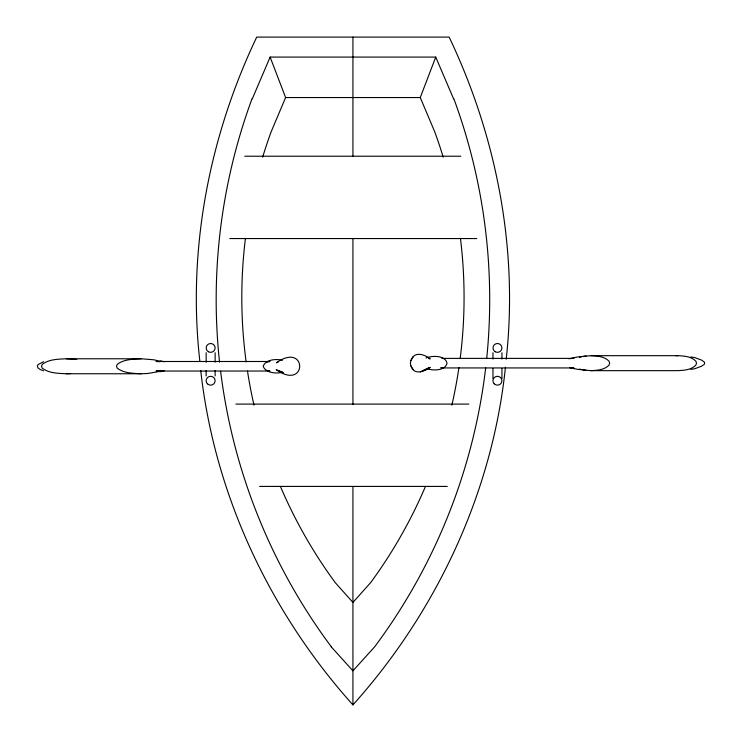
<?xml version="1.0" encoding="UTF-8"?>
<svg xmlns="http://www.w3.org/2000/svg" width="742" height="742" viewBox="0 0 742 742"><rect width="100%" height="100%" fill="white"/><g stroke="black" fill="none" stroke-linecap="round" stroke-linejoin="round"><path stroke-width="1.11" d="M505.45 367.197C492.465 492.298 436.732 611.51 352.932 704.9C269.865 612.363 214.503 494.478 200.739 370.62M506.202 359.211C518.417 249.247 496.621 136.704 449.151 37.1L256.723 37.1C208.892 137.391 187.216 250.805 199.886 361.493M428.44 358.414L430.239 358.905C421.948 352.635 412.274 351.652 410.317 363.163C412.264 375.461 422.17 372.744 430.239 367.42L420.399 371.946M443.215 157.146A482.068 482.068 0 0 0 434.775 131.918L420.26 97.545L435.74 57.078L270.125 57.078L252.28 98.862M270.125 57.078L285.614 97.545L271.099 131.918A482.068 482.068 0 0 0 262.659 157.146M413.211 356.735L410.92 360.389M282.461 360.269C276.302 358.646 265.599 359.453 263.178 366.26C265.599 373.078 276.302 373.875 282.461 372.261M422.198 371.037L428.44 367.911M43.574 361.706L38.046 364.6L37.313 366.26L38.046 367.93L40.179 369.488L43.574 370.815M426.502 368.468C432.567 370.935 445.33 370.954 447.055 363.163C445.246 355.186 432.113 355.437 425.982 357.996M278.361 362.003L276.321 362.792C307.494 341.051 307.429 391.47 276.321 369.739L283.258 372.697L278.361 370.518M579.65 357.273L581.589 356.679M266.591 362.124L269.995 361.493L156.015 361.493L160.114 361.651M568.901 358.803L577.452 357.013L590.947 355.678L677.789 355.678C684.031 355.993 691.331 356.364 695.875 361.224L696.515 363.163L695.875 365.101C691.331 369.961 684.031 370.332 677.789 370.657L590.947 370.657L577.452 369.312L569.847 367.754M158.899 371.557L147.751 373.495L141.314 373.755L66.335 373.755C58.21 373.319 49.055 373.374 42.313 368.199L41.469 366.26L42.313 364.322C49.055 359.147 58.21 359.211 66.335 358.776L141.314 358.776L153.752 359.777L158.899 360.964M159.984 371.779L164.362 370.768M582.711 356.494L586.106 355.928M690.802 369.386L694.688 368.746L701.478 366.26L704.316 364.294L704.687 363.163L704.316 362.031L701.478 360.065L694.688 357.588L690.802 356.939M162.025 370.638L156.015 371.037L269.995 371.037L266.591 370.397M440.6 367.772L443.252 367.772M570.839 358.553L573.928 358.386L441.926 358.386L443.252 358.553M675.851 355.78L677.789 355.678M590.947 370.657C597.189 370.332 604.489 369.961 609.034 365.101L609.674 363.163L609.034 361.224C604.489 356.364 597.189 355.993 590.947 355.678M141.314 358.776C133.198 359.211 124.044 359.147 117.301 364.322L116.457 366.26L117.301 368.199C124.044 373.374 133.198 373.319 141.314 373.755M66.335 373.755L70.62 373.578M285.614 97.545L420.26 97.545M244.777 156.228L460.763 156.228M229.844 238.553L476.744 238.553M441.926 367.939L573.928 367.939L570.839 367.772M235.891 404.093L468.823 404.093M259.607 486.418L447.287 486.418M66.335 358.776L76.769 359.527M582.711 369.841L586.106 370.397M159.984 360.751L164.362 361.762M579.65 369.052L581.589 369.646M331.229 646.82L352.932 670.842L374.645 646.82A580.838 580.838 0 0 0 485.685 367.782M410.92 365.936L411.643 367.086M412.033 367.707L413.211 369.59M435.74 57.078L453.594 98.862M501.944 352.719L501.944 359.082M501.944 368.561L501.944 378.522M492.966 352.719L492.966 359.082M492.966 368.561L492.966 378.522M352.932 37.1L352.932 156.608M352.932 238.831L352.932 404.427M352.932 486.641L352.932 704.9M215.134 352.719L215.134 362.198M215.134 370.546L215.134 375.916M206.155 352.719L206.155 362.198M206.155 370.546L206.155 375.916M494.255 383.874A4.471 4.433 0 0 1 494.283 377.604A4.471 4.433 0 0 1 500.6 377.632A4.471 4.433 0 0 1 500.627 383.837A4.471 4.433 0 0 1 494.311 383.818M207.445 383.874A4.471 4.433 0 0 1 207.472 377.604A4.471 4.433 0 0 1 213.789 377.632A4.471 4.433 0 0 1 213.817 383.837A4.471 4.433 0 0 1 207.5 383.818M453.854 98.769A580.838 580.838 0 0 1 486.696 358.609M460.457 238.497A482.068 482.068 0 0 1 460.179 358.488M458.918 367.642A482.068 482.068 0 0 1 451.869 405.151M425.454 486.437A482.068 482.068 0 0 1 370.592 582.683L352.932 602.439L335.282 582.683A482.068 482.068 0 0 1 280.42 486.437M331.303 646.764A580.838 580.838 0 0 1 220.606 371.223M219.539 362.05A580.838 580.838 0 0 1 252.02 98.769M254.005 405.151A482.068 482.068 0 0 1 247.476 371.065M246.149 361.92A482.068 482.068 0 0 1 245.417 238.497M495.22 351.754A4.471 4.433 0 0 0 501.926 347.915A4.471 4.433 0 0 0 495.22 344.084A4.471 4.433 0 0 0 495.22 351.754M208.409 351.754A4.471 4.433 0 0 0 215.115 347.915A4.471 4.433 0 0 0 208.409 344.084A4.471 4.433 0 0 0 208.409 351.754"/></g></svg>
